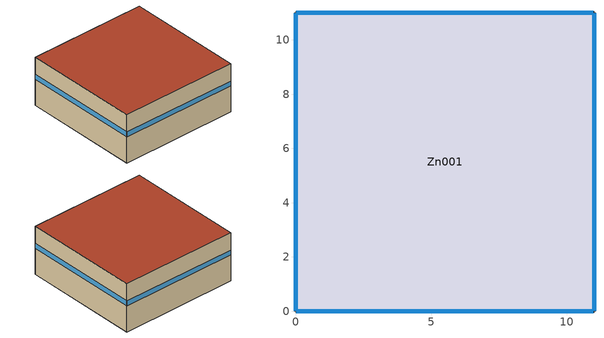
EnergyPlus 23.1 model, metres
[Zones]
Zn001
 floor ground (floor_ground): 11,11 11,0 0,0 0,11 z0
 wall outside (wall_external): 11,0 11,11 0,11 0,0 11,0 z0:4.6
 window (window_simple): 11,0.03 11,10.97 / 10.97,11 0.03,11 / 0.03,0 10.97,0 / 0,10.97 0,0.03 z2.5:2.96
 roof outside (roof_external): 11,0 11,11 0,11 0,0 z4.6
[Building]
res_highP: North Axis {deg}=0; Terrain=Country; Loads Convergence Tolerance Value {W}=0.04; Temperature Convergence Tolerance Value {deltaC}=0.004; Solar Distribution=MinimalShadowing; Maximum Number of Warmup Days=25; Minimum Number of Warmup Days=6
[Site:Location]
Bousson: Latitude {deg}=44.9339; Longitude {deg}=6.8222; Time Zone {hr}=1; Elevation {m}=1401
[Site:GroundTemperature:BuildingSurface]
18.89, 18.92, 19.02, 19.12, 19.21, 19.23, 19.07, 19.32, 19.09, 19.21, 19.13, 18.96
[Material] Thermal Absorptance=0.9; Solar Absorptance=0.7; Visible Absorptance=0.7
Name | Roughness | Thickness {m} | Conductivity {W/m-K} | Density {kg/m3} | Specific Heat {J/kg-K}
ceramic_tile_UNI10456 | Smooth | 0.01 | 1.3 | 2300 | 840
clay_tile | MediumRough | 0.01 | 0.9 | 2000 | 840
concrete_hd_UNI10351 | Rough | 0.15 | 2.15 | 2400 | 1000
concrete_ld_UNI10351 | Rough | 0.04 | 1.26 | 2000 | 1000
concrete_subfloor | MediumRough | 0.05 | 0.9 | 1800 | 880
external_brickwork_UNI10351 | Rough | 0.12 | 0.6 | 1400 | 1000
gypsumplaster_UNI10456 | MediumSmooth | 0.015 | 0.8 | 1600 | 1000
insulation_extrudedpolystyrene_4cm_UNI10351 | Smooth | 0.04 | 0.033 | 35 | 1450
insulation_extrudedpolystyrene_6cm_UNI10351 | Smooth | 0.06 | 0.033 | 35 | 1450
insulation_fiberglass_UNI10351 | Smooth | 0.05 | 0.043 | 20 | 1030
internal_brickwork_UNI10351 | Rough | 0.12 | 0.5 | 1400 | 1000
limeplaster_UNI10456 | MediumRough | 0.015 | 0.8 | 1600 | 1000
sprucewood_UNI10351 | MediumSmooth | 0.015 | 0.12 | 450 | 1600
steam_barrier_UNI10456 | Smooth | 0.001 | 0.33 | 920 | 2200
[Material:AirGap]
airgap_4cm_UNI6946: Thermal Resistance {m2-K/W}=0.16
[WindowMaterial:SimpleGlazingSystem]
window_simple: U-Factor {W/m2-K}=1.67; Solar Heat Gain Coefficient=0.7
[WindowMaterial:Shade]
shade: Solar Transmittance=0.35; Solar Reflectance=0.5; Visible Transmittance=0.35; Visible Reflectance=0.5; Infrared Hemispherical Emissivity=0.9; Infrared Transmittance=0.05; Thickness {m}=0.005; Conductivity {W/m-K}=0.1; Shade to Glass Distance {m}=0.05; Top Opening Multiplier=0; Bottom Opening Multiplier=0; Left-Side Opening Multiplier=0; Right-Side Opening Multiplier=0; Airflow Permeability=0
[Construction]
floor_ground: concrete_hd_UNI10351, concrete_ld_UNI10351, insulation_extrudedpolystyrene_4cm_UNI10351, concrete_subfloor, ceramic_tile_UNI10456
roof_external: clay_tile, sprucewood_UNI10351, insulation_extrudedpolystyrene_6cm_UNI10351, steam_barrier_UNI10456, airgap_4cm_UNI6946, sprucewood_UNI10351
wall_external: limeplaster_UNI10456, external_brickwork_UNI10351, insulation_fiberglass_UNI10351, steam_barrier_UNI10456, internal_brickwork_UNI10351, gypsumplaster_UNI10456
window_simple: window_simple
wall_internal: gypsumplaster_UNI10456, internal_brickwork_UNI10351, gypsumplaster_UNI10456
[GeometryTransform]
Plane of Transform=XY; Current Aspect Ratio=1; New Aspect Ratio=1
[Zone]
Zn001: Ceiling Height {m}=autocalculate; Volume {m3}=autocalculate
[WindowShadingControl]
shadingControl: Zone=Zn001; Shading Type=InteriorShade; Shading Control Type=OnIfHighSolarOnWindow; Setpoint {W/m2, W or deg C}=150; Shading Control Is Scheduled=No; Glare Control Is Active=No; Shading Device Material=shade; Multiple Surface Control Type=Group; Fenestration Surface 1=windowNorth; Fenestration Surface 2=windowSouth; Fenestration Surface 3=windowEast; Fenestration Surface 4=windowWest
[InternalMass]
mass_internal_walls: Construction=wall_internal; Zone or ZoneList=Zn001; Surface Area {m2}=100
[People]
res_highP_People: Zone or ZoneList or Space or SpaceList=Zn001; Number of People Schedule=FMU_People_Number_Schedule; Number of People Calculation Method=People; Number of People=1; Fraction Radiant=0.3; Activity Level Schedule=FMU_People_Activity_Schedule
[Lights]
res_highP_Lights: Zone or ZoneList or Space or SpaceList=Zn001; Schedule=FMU_Lights_Watt_Schedule; Design Level Calculation Method=LightingLevel; Lighting Level {W}=1; Fraction Replaceable=1
[ElectricEquipment]
res_highP_Equip: Zone or ZoneList or Space or SpaceList=Zn001; Schedule=FMU_EEquip_Watt_Schedule; Design Level Calculation Method=EquipmentLevel; Design Level {W}=1
[OtherEquipment] Fuel Type=None; Zone or ZoneList or Space or SpaceList=Zn001; Design Level Calculation Method=EquipmentLevel; Design Level {W}=1; Fraction Latent=0; Fraction Lost=0
Name | Schedule | Fraction Radiant
res_highP_OthEqu_Rad | FMU_OthEqu_Watt_Schedule_Rad | 0.7
res_highP_OthEqu_FanCoil | FMU_OthEqu_Watt_Schedule_FanCoil | 0
[ZoneInfiltration:DesignFlowRate]
res_highP_Infil: Zone or ZoneList or Space or SpaceList=Zn001; Schedule=FMU_Infil_Ach_Schedule; Design Flow Rate Calculation Method=AirChanges/Hour; Air Changes per Hour {1/hr}=1
[ExternalInterface:FunctionalMockupUnitExport:From:Variable]
Output:Variable Index Key=Zn001; Output:Variable=Zone Mean Air Temperature; FMU Variable=TBuilding
[ExternalInterface:FunctionalMockupUnitExport:To:Schedule]
Name | Schedule | FMU Variable | Initial Value
 | FMU_People_Number_Schedule | PeopleNumber | 1
 | FMU_People_Activity_Schedule | PeopleActivity | 80
 | FMU_Lights_Watt_Schedule | LightsWatt | 80
 | FMU_EEquip_Watt_Schedule | EEquipWatt | 80
 | FMU_Infil_Ach_Schedule | InfilAch | 0.5
 | FMU_OthEqu_Watt_Schedule_Rad | OthEquRadWatt | 0
 | FMU_OthEqu_Watt_Schedule_FanCoil | OthEquFCWatt | 0
